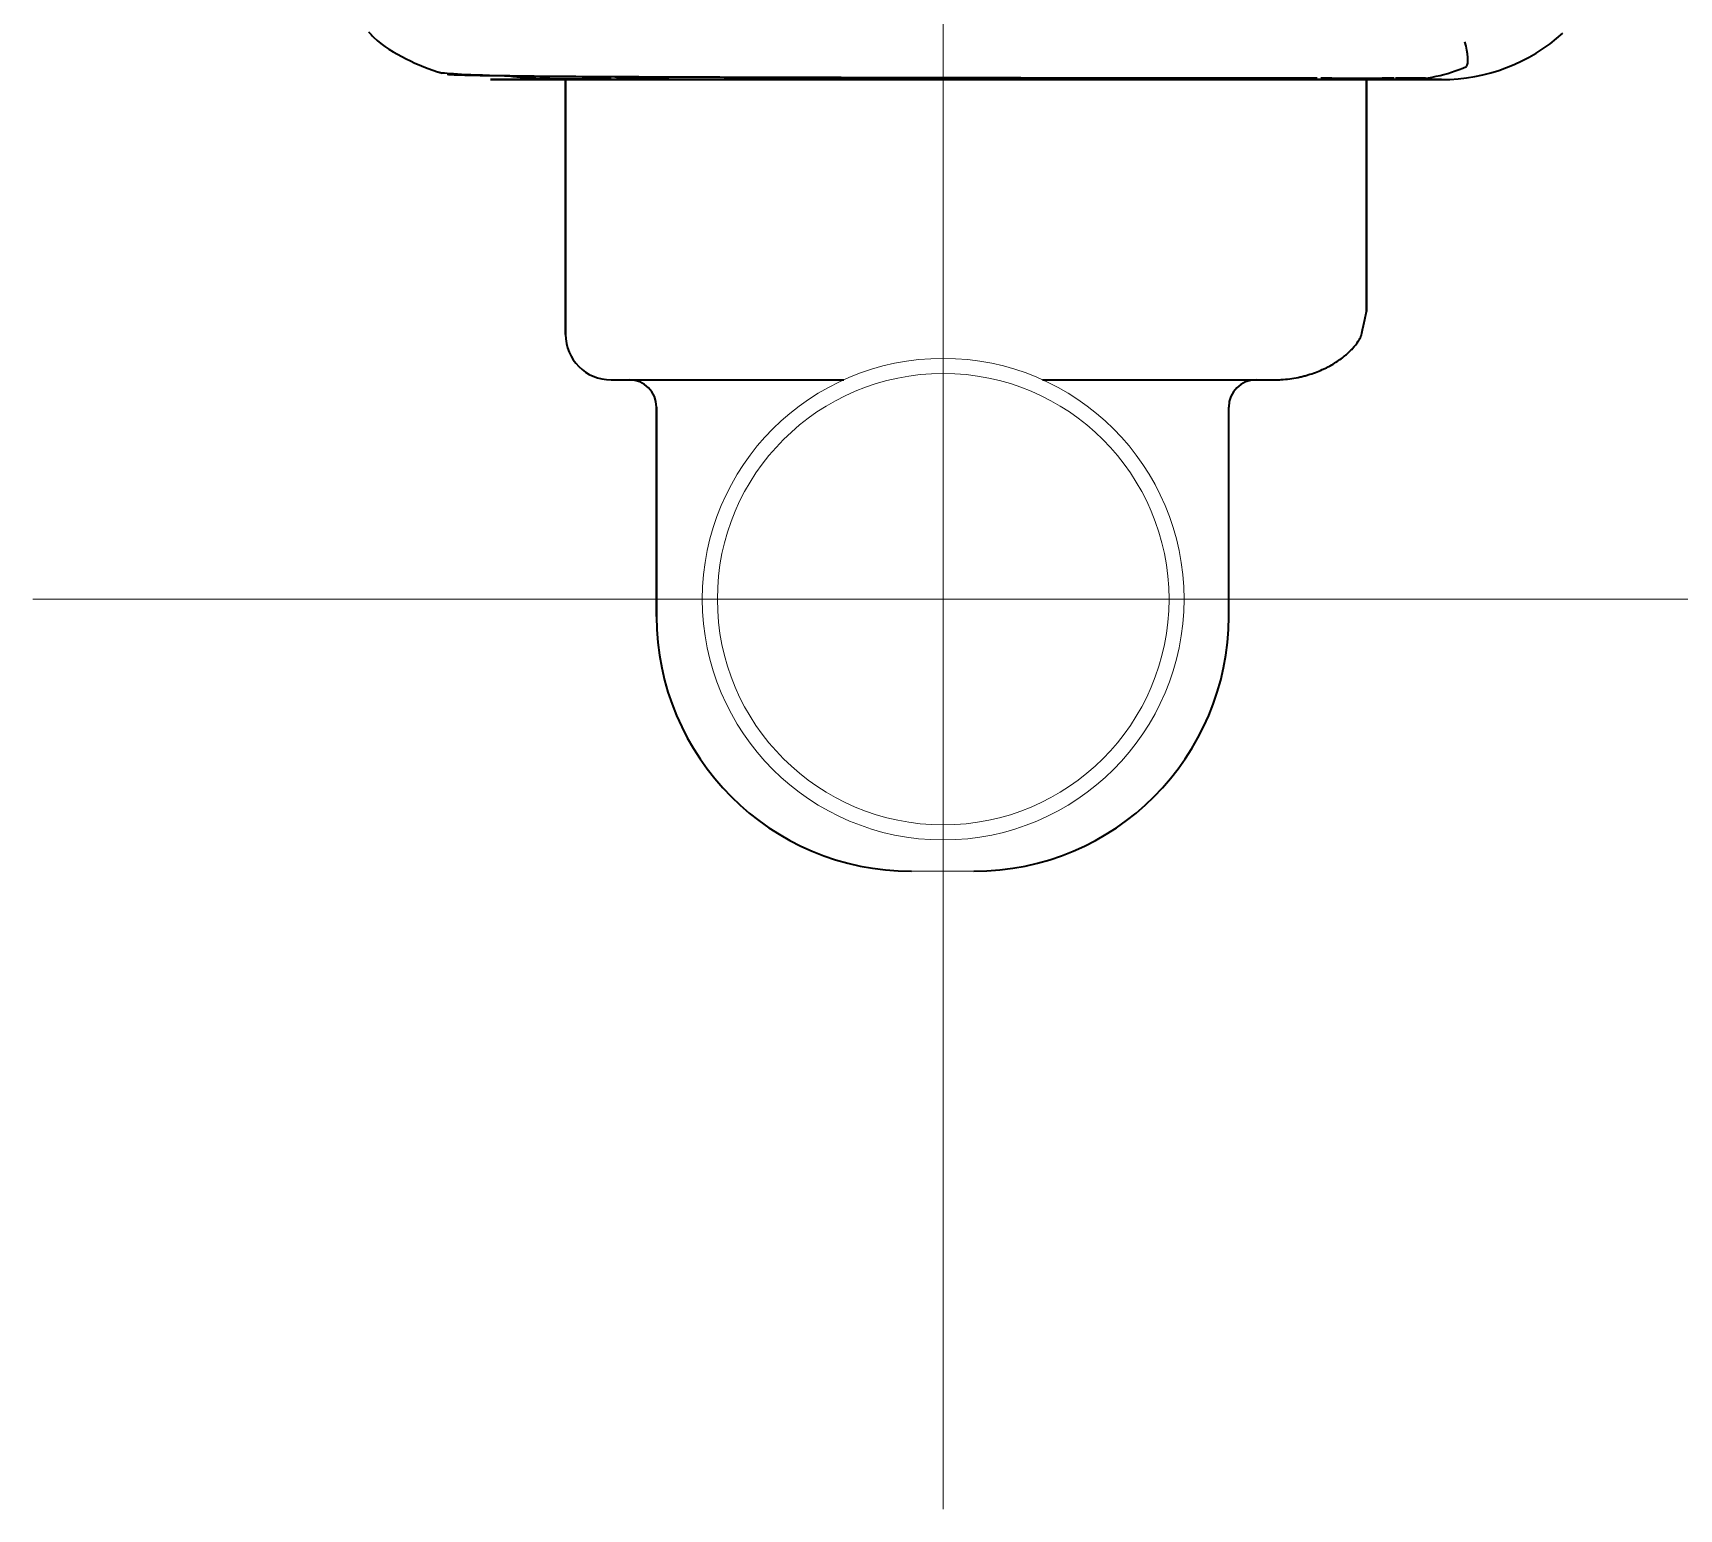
# Model space of a CAD drawing. Extents: x 53 to 4124, y 6244 to 10190.
# Drawn here: x 2252.4 to 2342.8, y 9265.5 to 9346.7 of the extents above; entities that cross this region are included whole.
import ezdxf

# ---------------------------------------------------------------- set-up
doc = ezdxf.new("R2010")
doc.units = 0
doc.header["$LTSCALE"] = 5
doc.layers.get('0').update_dxf_attribs({"linetype": 'CONTINUOUS', "lineweight": 0})
doc.layers.add('1', color=7, linetype='CONTINUOUS', true_color=0xffffff)

msp = doc.modelspace()

# ---------------------------------------------------------------- linework, layer by layer
at = {"color": 6}
for p, q in [((2302.421, 9365.542), (2302.421, 9265.542)), ((2252.421, 9315.542), (2352.421, 9315.542))]:
    msp.add_line(p, q, dxfattribs=at)
msp.add_line((2300.675, 9300.593), (2304.106, 9300.593))
for radius in [13.231, 12.403]:
    msp.add_circle((2302.421, 9315.542), radius)
at = {"layer": '1', "color": 7, "linetype": 'Continuous', "lineweight": 35}
for p, q in [((2281.675, 9344.093), (2281.675, 9330.093)), ((2281.675, 9330.093), (2281.675, 9344.093)), ((2325.675, 9331.352), (2325.675, 9344.093)), ((2325.675, 9344.093), (2325.675, 9331.352)), ((2325.675, 9331.464), (2325.674, 9331.547)), ((2284.175, 9327.593), (2296.959, 9327.593)), ((2284.175, 9327.593), (2296.959, 9327.593)), ((2307.882, 9327.593), (2315.749, 9327.593)), ((2307.882, 9327.593), (2320.606, 9327.593)), ((2286.675, 9326.093), (2286.675, 9314.593)), ((2286.675, 9314.593), (2286.675, 9326.093)), ((2318.106, 9314.593), (2318.106, 9326.093))]:
    msp.add_line(p, q, dxfattribs=at)
for centre, radius, start, end in [((2284.175, 9330.093), 2.5, 180, 270), ((2285.175, 9326.093), 1.5, 0, 90), ((2319.606, 9326.093), 1.5, 90, 180), ((2300.675, 9314.593), 14, 180, 270), ((2300.675, 9314.593), 14, 180, 270), ((2304.106, 9314.593), 14, 270, 0)]:
    msp.add_arc(centre, radius, start, end, dxfattribs=at)
for centre, major_axis, ratio, start_param, end_param in [((2329.799, 9354.093), (0, 10), 0.999998, 3.14138, 3.87132), ((2330.652, 9346.202), (0.454, -1.43), 0.265232, 0.159057, 1.46792), ((2327.773, 9354.093), (0, 10), 0.911652, 3.141593, 3.522344)]:
    msp.add_ellipse(centre, major_axis=major_axis, ratio=ratio, start_param=start_param, end_param=end_param, dxfattribs=at)
for points, knots in [([(2270.859, 9346.708), (2270.947, 9346.611), (2271.532, 9345.999), (2272.9, 9345.18), (2274.207, 9344.643), (2274.904, 9344.45)], [0, 0, 0, 0, 0.084001, 0.54377, 1, 1, 1, 1]), ([(2274.7, 9344.512), (2274.772, 9344.473), (2275.551, 9344.403), (2277.104, 9344.337), (2278.544, 9344.311), (2278.619, 9344.31)], [0, 0, 0, 0, 0.48792, 0.973979, 1, 1, 1, 1]), ([(2275.167, 9344.384), (2275.26, 9344.373), (2275.652, 9344.352), (2276.902, 9344.324), (2278.759, 9344.3), (2281.161, 9344.279), (2284.047, 9344.26), (2287.368, 9344.244), (2291.084, 9344.23), (2295.164, 9344.219), (2299.574, 9344.209), (2304.274, 9344.2), (2309.166, 9344.194), (2314.11, 9344.188), (2318.761, 9344.184), (2321.79, 9344.182), (2322.963, 9344.182), (2322.967, 9344.182)], [0, 0, 0, 0, 0.063042, 0.126786, 0.191625, 0.257913, 0.325761, 0.395108, 0.465802, 0.537641, 0.610438, 0.684265, 0.759713, 0.837433, 0.91752, 0.999693, 1, 1, 1, 1]), ([(2327.773, 9344.093), (2327.284, 9344.093), (2326.154, 9344.093), (2323.983, 9344.093), (2321.414, 9344.093), (2318.52, 9344.093), (2315.401, 9344.093), (2312.106, 9344.093), (2308.755, 9344.093), (2305.516, 9344.093), (2302.411, 9344.093), (2299.343, 9344.093), (2296.227, 9344.093), (2293.037, 9344.093), (2289.852, 9344.093), (2286.847, 9344.093), (2284.203, 9344.093), (2282.024, 9344.093), (2280.307, 9344.093), (2279.005, 9344.093), (2278.081, 9344.093), (2277.601, 9344.093), (2277.538, 9344.093), (2277.557, 9344.093)], [0, 0, 0, 0, 0.048227, 0.096454, 0.14468, 0.192907, 0.241134, 0.289361, 0.337587, 0.385814, 0.434041, 0.482268, 0.530495, 0.578721, 0.626948, 0.675175, 0.723402, 0.771628, 0.819855, 0.868082, 0.916309, 0.964536, 1, 1, 1, 1]), ([(2277.557, 9344.093), (2277.564, 9344.093), (2277.627, 9344.093), (2277.993, 9344.093), (2279.002, 9344.093), (2280.528, 9344.093), (2282.534, 9344.093), (2284.974, 9344.093), (2286.817, 9344.093), (2287.799, 9344.093)], [0, 0, 0, 0, 0.042242, 0.201868, 0.361495, 0.521121, 0.680747, 0.840374, 1, 1, 1, 1]), ([(2278.676, 9344.281), (2278.824, 9344.264), (2278.968, 9344.25), (2279.204, 9344.229), (2279.298, 9344.222), (2279.436, 9344.212), (2279.482, 9344.209), (2279.573, 9344.203), (2279.618, 9344.2), (2279.84, 9344.188), (2280.008, 9344.181), (2280.166, 9344.176)], [0, 0, 0, 0, 0.269206, 0.269206, 0.451905, 0.451905, 0.543254, 0.543254, 0.634603, 0.634603, 1, 1, 1, 1]), ([(2280.166, 9344.176), (2280.51, 9344.166), (2280.852, 9344.16), (2281.532, 9344.151), (2281.869, 9344.149), (2282.54, 9344.149), (2282.873, 9344.151), (2283.536, 9344.16), (2283.865, 9344.166), (2284.192, 9344.176)], [0, 0, 0, 0, 0.25, 0.25, 0.5, 0.5, 0.75, 0.75, 1, 1, 1, 1]), ([(2287.799, 9344.093), (2288.387, 9344.093), (2288.99, 9344.093), (2290.222, 9344.093), (2290.853, 9344.093), (2292.142, 9344.093), (2292.8, 9344.093), (2293.557, 9344.093), (2293.642, 9344.093), (2293.811, 9344.093), (2293.896, 9344.093), (2294.151, 9344.093), (2294.321, 9344.093), (2294.832, 9344.093), (2295.174, 9344.093), (2296.201, 9344.093), (2296.89, 9344.093), (2298.273, 9344.093), (2298.969, 9344.093), (2300.365, 9344.093), (2301.067, 9344.093), (2301.948, 9344.093), (2302.212, 9344.093), (2302.477, 9344.093), (2302.654, 9344.093), (2302.743, 9344.093), (2303.185, 9344.093), (2303.536, 9344.093), (2304.586, 9344.093), (2305.278, 9344.093), (2306.647, 9344.093), (2307.325, 9344.093), (2308.668, 9344.093), (2309.333, 9344.093), (2310.074, 9344.093), (2310.156, 9344.093), (2310.32, 9344.093), (2310.565, 9344.093), (2310.808, 9344.093), (2311.293, 9344.093), (2311.612, 9344.093), (2312.563, 9344.093), (2313.184, 9344.093), (2314.404, 9344.093), (2315.003, 9344.093), (2316.179, 9344.093), (2316.756, 9344.093), (2317.606, 9344.093), (2317.886, 9344.093), (2318.234, 9344.093), (2318.303, 9344.093), (2318.441, 9344.093), (2318.51, 9344.093), (2318.716, 9344.093), (2318.853, 9344.093), (2319.529, 9344.093), (2320.055, 9344.093), (2321.074, 9344.093), (2321.568, 9344.093), (2322.525, 9344.093), (2322.988, 9344.093), (2323.88, 9344.093), (2324.31, 9344.093), (2325.134, 9344.093), (2325.528, 9344.093), (2325.997, 9344.093), (2326.09, 9344.093), (2326.227, 9344.093), (2326.272, 9344.093), (2326.362, 9344.093), (2326.585, 9344.093), (2326.798, 9344.093), (2327.291, 9344.093), (2327.595, 9344.093), (2328.149, 9344.093), (2328.399, 9344.093), (2328.843, 9344.093), (2329.037, 9344.093), (2329.219, 9344.093), (2329.239, 9344.093), (2329.278, 9344.093), (2329.296, 9344.093), (2329.351, 9344.093), (2329.455, 9344.093), (2329.54, 9344.093), (2329.684, 9344.093), (2329.748, 9344.093), (2329.792, 9344.093), (2329.799, 9344.093), (2329.799, 9344.093)], [0, 0, 0, 0, 0.036437, 0.036437, 0.072873, 0.072873, 0.10931, 0.10931, 0.113865, 0.113865, 0.118419, 0.118419, 0.127528, 0.127528, 0.145747, 0.145747, 0.182183, 0.182183, 0.21862, 0.21862, 0.255056, 0.255056, 0.264166, 0.26872, 0.26872, 0.273275, 0.273275, 0.291493, 0.291493, 0.32793, 0.32793, 0.364366, 0.364366, 0.400803, 0.400803, 0.405358, 0.405358, 0.409912, 0.419021, 0.419021, 0.43724, 0.43724, 0.473676, 0.473676, 0.510113, 0.510113, 0.54655, 0.54655, 0.564768, 0.564768, 0.569323, 0.569323, 0.573877, 0.573877, 0.582986, 0.582986, 0.619423, 0.619423, 0.65586, 0.65586, 0.692296, 0.692296, 0.728733, 0.728733, 0.765169, 0.765169, 0.774279, 0.774279, 0.778833, 0.778833, 0.783388, 0.801606, 0.801606, 0.838043, 0.838043, 0.874479, 0.874479, 0.910916, 0.910916, 0.915471, 0.915471, 0.920025, 0.920025, 0.929134, 0.947353, 0.947353, 0.983789, 0.983789, 1, 1, 1, 1]), ([(2327.184, 9344.176), (2326.84, 9344.166), (2326.498, 9344.16), (2325.819, 9344.151), (2325.481, 9344.149), (2324.81, 9344.149), (2324.477, 9344.151), (2323.815, 9344.16), (2323.486, 9344.166), (2323.159, 9344.176)], [0, 0, 0, 0, 0.25, 0.25, 0.5, 0.5, 0.75, 0.75, 1, 1, 1, 1]), ([(2329.468, 9344.093), (2329.513, 9344.093), (2329.553, 9344.093), (2329.684, 9344.093), (2329.748, 9344.093), (2329.809, 9344.093), (2329.806, 9344.093), (2329.735, 9344.093), (2329.666, 9344.093), (2329.549, 9344.093), (2329.536, 9344.093), (2329.508, 9344.093), (2329.493, 9344.093), (2329.448, 9344.093), (2329.416, 9344.093), (2329.314, 9344.093), (2329.238, 9344.093), (2328.986, 9344.093), (2328.787, 9344.093), (2328.326, 9344.093), (2328.065, 9344.093), (2327.773, 9344.093)], [0, 0, 0, 0, 0.057806, 0.057806, 0.214838, 0.214838, 0.371871, 0.371871, 0.528903, 0.528903, 0.548532, 0.548532, 0.568161, 0.568161, 0.607419, 0.607419, 0.685935, 0.685935, 0.842968, 0.842968, 1, 1, 1, 1]), ([(2320.606, 9327.593), (2320.69, 9327.593), (2320.773, 9327.595), (2320.938, 9327.602), (2321.019, 9327.607), (2321.26, 9327.626), (2321.418, 9327.644), (2321.726, 9327.691), (2321.877, 9327.719), (2322.061, 9327.76), (2322.098, 9327.769), (2322.171, 9327.786), (2322.208, 9327.795), (2322.316, 9327.823), (2322.387, 9327.843), (2322.597, 9327.905), (2322.732, 9327.95), (2322.995, 9328.047), (2323.122, 9328.099), (2323.306, 9328.181), (2323.366, 9328.209), (2323.484, 9328.267), (2323.657, 9328.354), (2323.818, 9328.447), (2324.125, 9328.637), (2324.31, 9328.77), (2324.496, 9328.924), (2324.516, 9328.941), (2324.556, 9328.975), (2324.576, 9328.992), (2324.634, 9329.044), (2324.747, 9329.147), (2324.847, 9329.25), (2325.033, 9329.454), (2325.137, 9329.588), (2325.245, 9329.751), (2325.265, 9329.783), (2325.304, 9329.847), (2325.322, 9329.879), (2325.373, 9329.973), (2325.403, 9330.034), (2325.675, 9331.352)], [0, 0, 0, 0, 0.03125, 0.03125, 0.0625, 0.0625, 0.125, 0.125, 0.1875, 0.1875, 0.203125, 0.203125, 0.21875, 0.21875, 0.25, 0.25, 0.3125, 0.3125, 0.375, 0.375, 0.40625, 0.40625, 0.4375, 0.5, 0.5, 0.625, 0.625, 0.640625, 0.640625, 0.65625, 0.65625, 0.6875, 0.75, 0.75, 0.875, 0.875, 0.90625, 0.90625, 0.9375, 0.9375, 1, 1, 1, 1])]:
    msp.add_open_spline(points, degree=3, knots=knots, dxfattribs=at)
for points in [[(2287.08, 9344.185), (2284.411, 9344.216)], [(2327.273, 9344.18), (2328.912, 9344.179)]]:
    msp.add_open_spline(points, degree=1, dxfattribs=at)
msp.add_rational_spline([(2287.079, 9344.175), (2287.319, 9344.12), (2287.56, 9344.093), (2287.799, 9344.093)], [1.04662396383, 1.05643448959, 1.06779324948, 1.08070024348], degree=3, dxfattribs=at)

doc.saveas('drawing.dxf')
